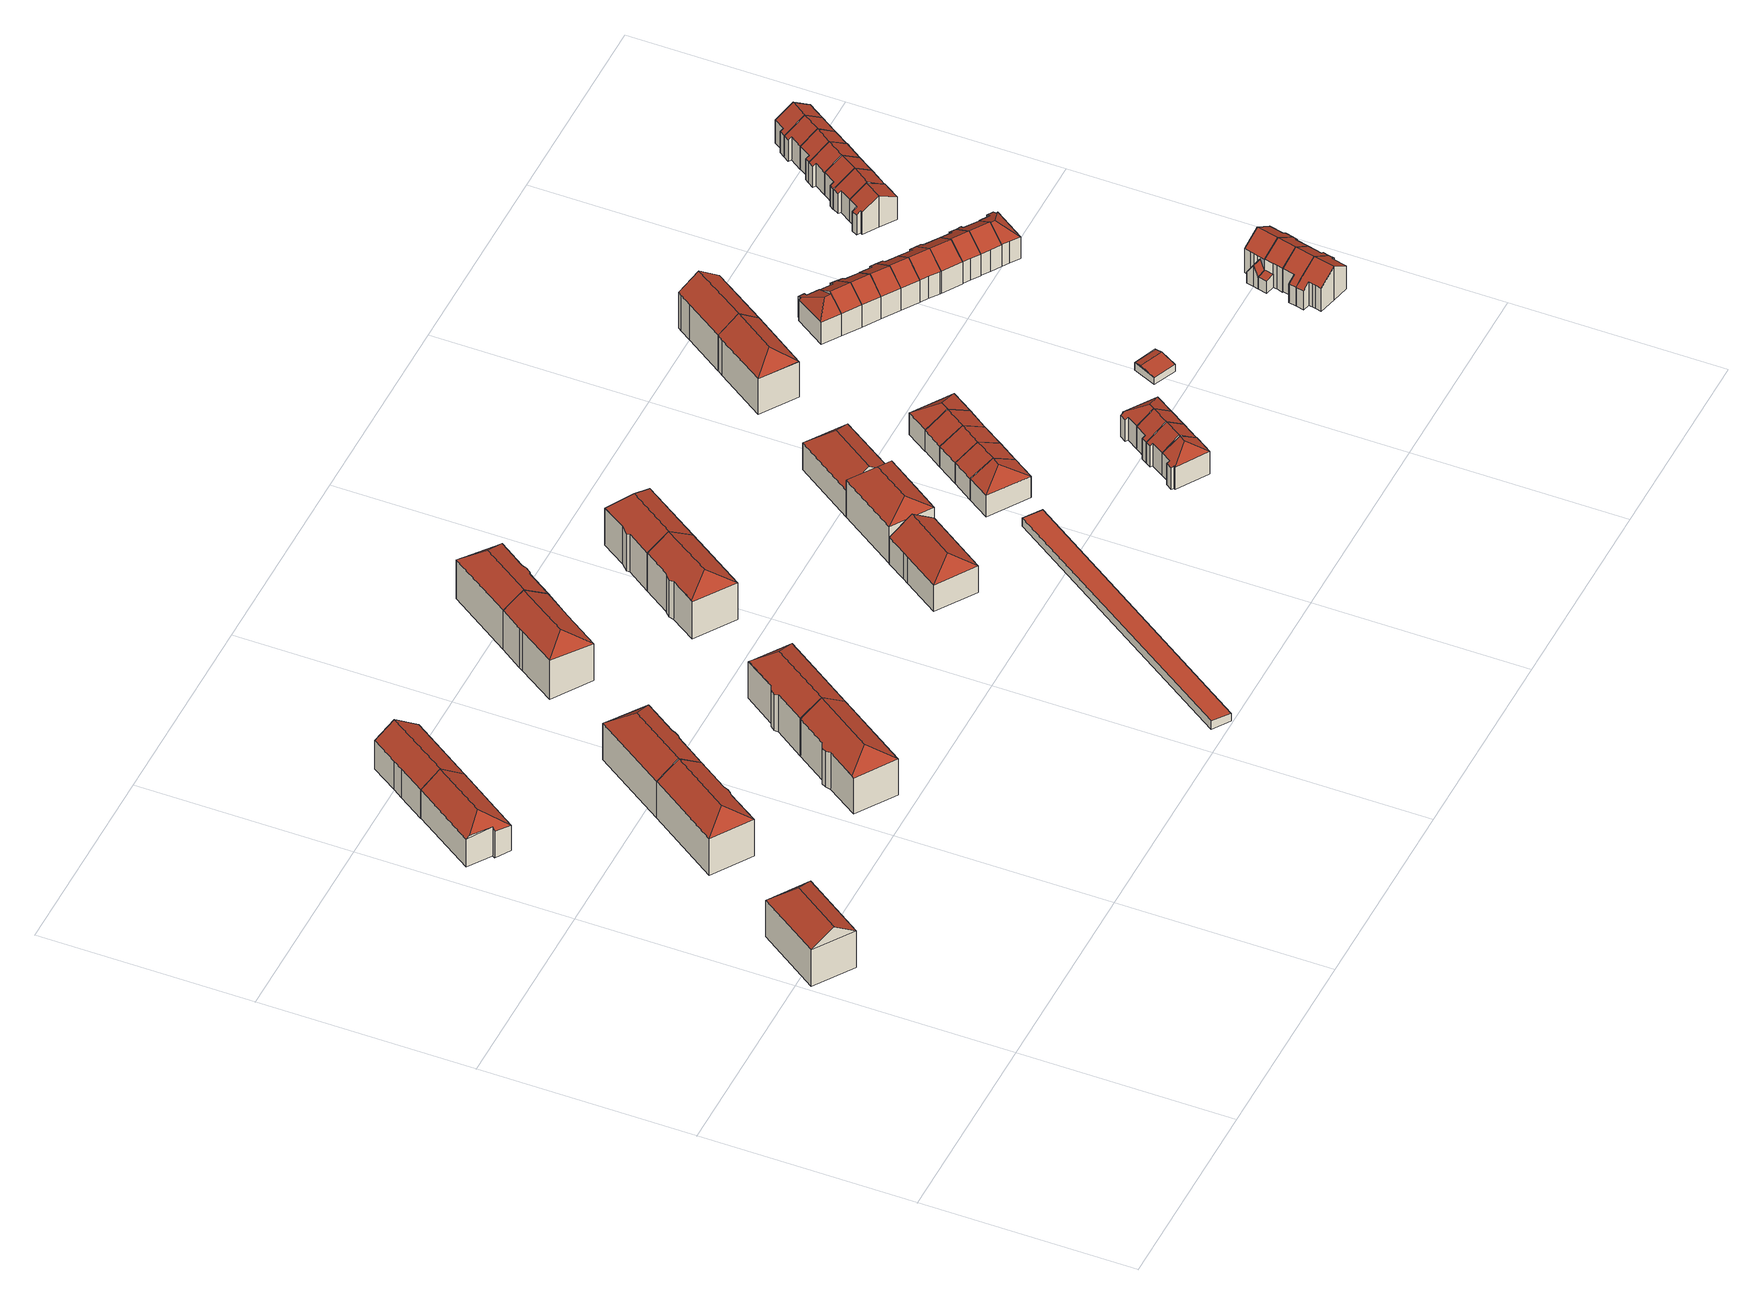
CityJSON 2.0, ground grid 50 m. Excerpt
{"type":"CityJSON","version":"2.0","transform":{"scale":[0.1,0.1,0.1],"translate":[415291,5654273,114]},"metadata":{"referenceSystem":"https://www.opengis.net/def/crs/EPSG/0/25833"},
"CityObjects":{
"building1":{"type":"Building","attributes":{"Dachtyp_tdc":"tdcHipAndGableRoof","Gemeindeschluessel":14612000,"Dachneigung":34.27,"QualitaetDacherkennung":80,"Geometrietyp2DReferenz":"3000","measuredHeight":14.03,"function":"31001_9998","roofType":"5000"},"geometry":[{"type":"Solid","lod":"2","boundaries":[[[[0,1,2,3]],[[1,4,5,2]],[[4,6,7,5]],[[6,0,3,7]],[[4,1,8]],[[0,6,9]],[[1,0,9,8]],[[6,4,8,9]],[[3,2,5,7]]]],"semantics":{"surfaces":[{"type":"WallSurface"},{"type":"RoofSurface"},{"type":"GroundSurface"}],"values":[[0,0,0,0,1,0,1,1,2]]}}]},
"building2":{"type":"Building","attributes":{"Dachtyp_tdc":"tdcFreeFormRoof","Gemeindeschluessel":14612000,"Dachneigung":36.69,"QualitaetDacherkennung":87,"Geometrietyp2DReferenz":"3000","measuredHeight":11.41,"function":"31001_9998","roofType":"5000"},"geometry":[{"type":"Solid","lod":"2","boundaries":[[[[10,11,12,13]],[[11,14,15,12]],[[14,16,17,15]],[[16,18,19,17]],[[18,20,21,19]],[[20,10,13,21]],[[22,23,11,10,20]],[[20,18,24,22]],[[22,24,16,14,23]],[[14,11,23]],[[18,16,24]],[[13,12,15,17,19,21]]]],"semantics":{"surfaces":[{"type":"WallSurface"},{"type":"RoofSurface"},{"type":"GroundSurface"}],"values":[[0,0,0,0,0,0,1,1,1,0,0,2]]}}]},
"building3":{"type":"Building","attributes":{"Dachtyp_tdc":"tdcHipAndGableRoof","Gemeindeschluessel":14612000,"Dachneigung":34.18,"QualitaetDacherkennung":86,"Geometrietyp2DReferenz":"3000","measuredHeight":14.02,"function":"31001_9998","roofType":"5000"},"geometry":[{"type":"Solid","lod":"2","boundaries":[[[[25,26,27,28]],[[26,29,30,27]],[[29,31,32,30]],[[31,33,34,32]],[[33,35,36,34]],[[35,37,38,36]],[[37,39,40,38]],[[39,41,42,40]],[[41,25,28,42]],[[37,35,43]],[[35,33,31,29,26,25,41,43]],[[41,39,37,43]],[[28,27,30,32,34,36,38,40,42]]]],"semantics":{"surfaces":[{"type":"WallSurface"},{"type":"RoofSurface"},{"type":"GroundSurface"}],"values":[[0,0,0,0,0,0,0,0,0,1,1,1,2]]}}]},
"building4":{"type":"Building","attributes":{"Dachtyp_tdc":"tdcGableRoof","Gemeindeschluessel":14612000,"Dachneigung":36.86,"QualitaetDacherkennung":87,"Geometrietyp2DReferenz":"3000","measuredHeight":11.63,"function":"31001_9998","roofType":"3100"},"geometry":[{"type":"Solid","lod":"2","boundaries":[[[[44,16,45,46]],[[16,47,48,45]],[[47,49,50,48]],[[49,51,52,50]],[[51,53,54,52]],[[53,55,56,54]],[[55,18,57,56]],[[18,44,46,57]],[[53,51,49,47,16,44]],[[44,18,55,53]],[[46,45,48,50,52,54,56,57]]]],"semantics":{"surfaces":[{"type":"WallSurface"},{"type":"RoofSurface"},{"type":"GroundSurface"}],"values":[[0,0,0,0,0,0,0,0,1,1,2]]}}]},
"building5":{"type":"Building","attributes":{"Dachtyp_tdc":"tdcFreeFormRoof","Gemeindeschluessel":14612000,"Dachneigung":34.03,"QualitaetDacherkennung":88,"Geometrietyp2DReferenz":"3000","measuredHeight":14.02,"function":"31001_9998","roofType":"5000"},"geometry":[{"type":"Solid","lod":"2","boundaries":[[[[58,59,60,40]],[[59,61,62,60]],[[61,63,64,62]],[[63,65,66,64]],[[65,67,68,66]],[[67,69,70,68]],[[69,25,28,70]],[[25,58,40,28]],[[71,72,61,59]],[[41,71,59,58]],[[67,65,63,72,71,41,25,69]],[[63,61,72]],[[58,25,41]],[[40,60,62,64,66,68,70,28]]]],"semantics":{"surfaces":[{"type":"WallSurface"},{"type":"RoofSurface"},{"type":"GroundSurface"}],"values":[[0,0,0,0,0,0,0,0,1,1,1,0,0,2]]}}]},
"building6":{"type":"Building","attributes":{"Dachtyp_tdc":"tdcFreeFormRoof","Gemeindeschluessel":14612000,"Dachneigung":34.04,"QualitaetDacherkennung":73,"Geometrietyp2DReferenz":"3000","measuredHeight":13.95,"function":"31001_9998","roofType":"5000"},"geometry":[{"type":"Solid","lod":"2","boundaries":[[[[73,74,75,76]],[[74,77,78,75]],[[77,79,80,78]],[[79,81,82,80]],[[81,83,84,82]],[[83,85,86,84]],[[85,87,88,86]],[[87,73,76,88]],[[77,89,90,79]],[[77,74,91,89]],[[89,91,73,87,85,83,81,90]],[[74,73,91]],[[81,79,90]],[[76,75,78,80,82,84,86,88]]]],"semantics":{"surfaces":[{"type":"WallSurface"},{"type":"RoofSurface"},{"type":"GroundSurface"}],"values":[[0,0,0,0,0,0,0,0,1,1,1,0,0,2]]}}]},
"building7":{"type":"Building","attributes":{"Dachtyp_tdc":"tdcFreeFormRoof","Gemeindeschluessel":14612000,"Dachneigung":33.87,"QualitaetDacherkennung":89,"Geometrietyp2DReferenz":"3000","measuredHeight":13.96,"function":"31001_9998","roofType":"5000"},"geometry":[{"type":"Solid","lod":"2","boundaries":[[[[92,93,94,76]],[[93,95,96,94]],[[95,97,98,96]],[[97,99,100,98]],[[99,101,102,100]],[[101,103,104,102]],[[103,74,75,104]],[[74,92,76,75]],[[105,103,101,106]],[[105,106,99,97,95,93,92,107]],[[74,103,105,107]],[[101,99,106]],[[92,74,107]],[[76,94,96,98,100,102,104,75]]]],"semantics":{"surfaces":[{"type":"WallSurface"},{"type":"RoofSurface"},{"type":"GroundSurface"}],"values":[[0,0,0,0,0,0,0,0,1,1,1,0,0,2]]}}]},
"building8":{"type":"Building","attributes":{"Dachtyp_tdc":"tdcFreeFormRoof","Gemeindeschluessel":14612000,"Dachneigung":34.18,"QualitaetDacherkennung":84,"Geometrietyp2DReferenz":"3000","measuredHeight":14.36,"function":"31001_9998","roofType":"5000"},"geometry":[{"type":"Solid","lod":"2","boundaries":[[[[108,109,110,111]],[[109,112,113,110]],[[112,114,115,113]],[[114,116,117,115]],[[116,118,119,117]],[[118,120,121,119]],[[120,122,123,121]],[[122,124,125,123]],[[124,108,111,125]],[[120,126,127,122]],[[116,114,112,128,127,126,118]],[[128,109,108,124,122,127]],[[120,118,126]],[[112,109,128]],[[111,110,113,115,117,119,121,123,125]]]],"semantics":{"surfaces":[{"type":"WallSurface"},{"type":"RoofSurface"},{"type":"GroundSurface"}],"values":[[0,0,0,0,0,0,0,0,0,1,1,1,0,0,2]]}}]},
"building9":{"type":"Building","attributes":{"Dachtyp_tdc":"tdcFreeFormRoof","Gemeindeschluessel":14612000,"Dachneigung":34.02,"QualitaetDacherkennung":86,"Geometrietyp2DReferenz":"3000","measuredHeight":14.3,"function":"31001_9998","roofType":"5000"},"geometry":[{"type":"Solid","lod":"2","boundaries":[[[[129,130,131,132]],[[130,133,134,131]],[[133,135,136,134]],[[135,137,138,136]],[[137,139,140,138]],[[139,114,115,140]],[[114,112,113,115]],[[112,109,110,113]],[[109,141,142,110]],[[141,129,132,142]],[[143,144,129,141]],[[143,141,109,145]],[[130,144,143,145,112,114,139,137,135,133]],[[130,129,144]],[[109,112,145]],[[132,131,134,136,138,140,115,113,110,142]]]],"semantics":{"surfaces":[{"type":"WallSurface"},{"type":"RoofSurface"},{"type":"GroundSurface"}],"values":[[0,0,0,0,0,0,0,0,0,0,1,1,1,0,0,2]]}}]},
"building10":{"type":"Building","attributes":{"Dachtyp_tdc":"tdcFreeFormRoof","Gemeindeschluessel":14612000,"Dachneigung":34.17,"QualitaetDacherkennung":87,"Geometrietyp2DReferenz":"3000","measuredHeight":14.18,"function":"31001_9998","roofType":"5000"},"geometry":[{"type":"Solid","lod":"2","boundaries":[[[[146,147,148,149]],[[147,150,151,148]],[[150,152,153,151]],[[152,154,155,153]],[[154,156,157,155]],[[156,158,159,157]],[[158,160,161,159]],[[160,146,149,161]],[[160,162,163,146]],[[160,158,164,162]],[[162,164,156,154,152,150,147,163]],[[158,156,164]],[[147,146,163]],[[149,148,151,153,155,157,159,161]]]],"semantics":{"surfaces":[{"type":"WallSurface"},{"type":"RoofSurface"},{"type":"GroundSurface"}],"values":[[0,0,0,0,0,0,0,0,1,1,1,0,0,2]]}}]},
"building11":{"type":"Building","attributes":{"Dachtyp_tdc":"tdcPolyFlatRoof","Gemeindeschluessel":14612000,"Dachneigung":2.7,"QualitaetDacherkennung":84,"Geometrietyp2DReferenz":"3000","measuredHeight":2.37,"function":"31001_2463","roofType":"2100"},"geometry":[{"type":"Solid","lod":"2","boundaries":[[[[165,166,167,168]],[[166,169,170,167]],[[169,171,172,170]],[[171,165,168,172]],[[171,169,166,165]],[[168,167,170,172]]]],"semantics":{"surfaces":[{"type":"WallSurface"},{"type":"RoofSurface"},{"type":"GroundSurface"}],"values":[[0,0,0,0,1,2]]}}]},
"building12":{"type":"Building","attributes":{"Dachtyp_tdc":"tdcFreeFormRoof","Gemeindeschluessel":14612000,"Dachneigung":33.93,"QualitaetDacherkennung":82,"Geometrietyp2DReferenz":"3000","measuredHeight":14.14,"function":"31001_9998","roofType":"5000"},"geometry":[{"type":"Solid","lod":"2","boundaries":[[[[158,173,157,159]],[[173,174,175,157]],[[174,176,177,175]],[[176,178,179,177]],[[178,180,181,179]],[[180,182,183,181]],[[182,158,159,183]],[[184,185,182,180,186]],[[184,186,178,176,174,173,187]],[[158,185,184,187]],[[180,178,186]],[[173,158,187]],[[158,182,185]],[[159,157,175,177,179,181,183]]]],"semantics":{"surfaces":[{"type":"WallSurface"},{"type":"RoofSurface"},{"type":"GroundSurface"}],"values":[[0,0,0,0,0,0,0,1,1,1,0,0,0,2]]}}]},
"building13":{"type":"Building","attributes":{"Dachtyp_tdc":"tdcFreeFormRoof","Gemeindeschluessel":14612000,"Dachneigung":34.6,"QualitaetDacherkennung":79,"Geometrietyp2DReferenz":"3000","measuredHeight":11.25,"function":"31001_9998","roofType":"5000"},"geometry":[{"type":"Solid","lod":"2","boundaries":[[[[188,189,190,191]],[[189,192,193,190]],[[192,194,195,193]],[[194,196,197,195]],[[196,198,199,197]],[[198,188,191,199]],[[198,200,188]],[[198,196,201,200]],[[201,194,192,189,188,200]],[[196,194,201]],[[191,190,193,195,197,199]]]],"semantics":{"surfaces":[{"type":"WallSurface"},{"type":"RoofSurface"},{"type":"GroundSurface"}],"values":[[0,0,0,0,0,0,1,1,1,0,2]]}}]},
"building14":{"type":"Building","attributes":{"Dachtyp_tdc":"tdcFreeFormRoof","Gemeindeschluessel":14612000,"Dachneigung":33.99,"QualitaetDacherkennung":81,"Geometrietyp2DReferenz":"3000","measuredHeight":14.04,"function":"31001_9998","roofType":"5000"},"geometry":[{"type":"Solid","lod":"2","boundaries":[[[[202,203,204,205]],[[203,206,207,204]],[[206,208,209,207]],[[208,210,211,209]],[[210,202,205,211]],[[206,212,213]],[[210,214,202]],[[213,212,203,202,214]],[[208,206,213,214,210]],[[206,203,212]],[[205,204,207,209,211]]]],"semantics":{"surfaces":[{"type":"WallSurface"},{"type":"RoofSurface"},{"type":"GroundSurface"}],"values":[[0,0,0,0,0,1,1,1,1,0,2]]}}]},
"building15":{"type":"Building","attributes":{"Dachtyp_tdc":"tdcHipAndGableRoof","Gemeindeschluessel":14612000,"Dachneigung":38.16,"QualitaetDacherkennung":84,"Geometrietyp2DReferenz":"3000","measuredHeight":9.06,"function":"31001_9998","roofType":"5000"},"geometry":[{"type":"Solid","lod":"2","boundaries":[[[[215,216,217]],[[218,219,220]],[[216,218,220,217]],[[219,215,217,220]],[[221,222,223,224]],[[218,216,222,221]],[[216,215,223,222]],[[215,219,224,223]],[[219,218,221,224]]]],"semantics":{"surfaces":[{"type":"RoofSurface"},{"type":"WallSurface"},{"type":"GroundSurface"}],"values":[[0,1,0,0,2,1,1,1,1]]}}]},
"building16":{"type":"Building","attributes":{"Gemeindeschluessel":14612000,"Dachtyp_tdc":"tdcHipAndGableRoof","Dachneigung":36.03,"QualitaetDacherkennung":87,"Geometrietyp2DReferenz":"3000","measuredHeight":11.47,"function":"31001_9998","roofType":"5000"},"geometry":[{"type":"Solid","lod":"2","boundaries":[[[[225,226,227,204]],[[226,228,229,227]],[[228,230,207,229]],[[230,225,204,207]],[[228,226,231]],[[225,230,232]],[[226,225,232,231]],[[230,228,231,232]],[[204,227,229,207]]]],"semantics":{"surfaces":[{"type":"WallSurface"},{"type":"RoofSurface"},{"type":"GroundSurface"}],"values":[[0,0,0,0,1,0,1,1,2]]}}]},
"building17":{"type":"Building","attributes":{"Dachtyp_tdc":"tdcGableRoof","Gemeindeschluessel":14612000,"Dachneigung":29.95,"QualitaetDacherkennung":84,"Geometrietyp2DReferenz":"3000","measuredHeight":9.14,"function":"31001_9998","roofType":"3100"},"geometry":[{"type":"Solid","lod":"2","boundaries":[[[[233,234,235,224]],[[234,236,237,235]],[[236,218,221,237]],[[218,233,224,221]],[[236,234,238]],[[233,218,220]],[[234,233,220,238]],[[218,236,238,220]],[[224,235,237,221]]]],"semantics":{"surfaces":[{"type":"WallSurface"},{"type":"RoofSurface"},{"type":"GroundSurface"}],"values":[[0,0,0,0,0,0,1,1,2]]}}]},
"building18":{"type":"Building","attributes":{"Dachtyp_tdc":"tdcGableRoof","Gemeindeschluessel":14612000,"Dachneigung":29.93,"QualitaetDacherkennung":83,"Geometrietyp2DReferenz":"3000","measuredHeight":9.14,"function":"31001_9998","roofType":"3100"},"geometry":[{"type":"Solid","lod":"2","boundaries":[[[[234,239,240,235]],[[239,241,242,240]],[[241,236,237,242]],[[236,234,235,237]],[[241,239,243]],[[234,236,238]],[[239,234,238,243]],[[236,241,243,238]],[[235,240,242,237]]]],"semantics":{"surfaces":[{"type":"WallSurface"},{"type":"RoofSurface"},{"type":"GroundSurface"}],"values":[[0,0,0,0,0,0,1,1,2]]}}]},
"building19":{"type":"Building","attributes":{"Dachtyp_tdc":"tdcHipAndGableRoof","Gemeindeschluessel":14612000,"Dachneigung":30.25,"QualitaetDacherkennung":70,"Geometrietyp2DReferenz":"3000","measuredHeight":8.98,"function":"31001_9998","roofType":"5000"},"geometry":[{"type":"Solid","lod":"2","boundaries":[[[[244,245,246,247]],[[245,248,249,246]],[[248,250,251,249]],[[250,252,253,251]],[[252,254,255,253]],[[254,256,257,255]],[[256,258,259,257]],[[258,260,261,259]],[[260,262,263,261]],[[262,244,247,263]],[[258,256,264]],[[256,254,252,250,264]],[[250,248,245,244,262,260,258,264]],[[247,246,249,251,253,255,257,259,261,263]]]],"semantics":{"surfaces":[{"type":"WallSurface"},{"type":"RoofSurface"},{"type":"GroundSurface"}],"values":[[0,0,0,0,0,0,0,0,0,0,1,1,1,2]]}}]},
"building20":{"type":"Building","attributes":{"Dachtyp_tdc":"tdcGableRoof","Gemeindeschluessel":14612000,"Dachneigung":29.89,"QualitaetDacherkennung":82,"Geometrietyp2DReferenz":"3000","measuredHeight":9.11,"function":"31001_9998","roofType":"3100"},"geometry":[{"type":"Solid","lod":"2","boundaries":[[[[239,265,266,240]],[[265,267,268,266]],[[267,241,242,268]],[[241,239,240,242]],[[267,265,269]],[[239,241,243]],[[265,239,243,269]],[[241,267,269,243]],[[240,266,268,242]]]],"semantics":{"surfaces":[{"type":"WallSurface"},{"type":"RoofSurface"},{"type":"GroundSurface"}],"values":[[0,0,0,0,0,0,1,1,2]]}}]},
"building21":{"type":"Building","attributes":{"Dachtyp_tdc":"tdcGableRoof","Gemeindeschluessel":14612000,"Dachneigung":33.84,"QualitaetDacherkennung":77,"Geometrietyp2DReferenz":"3000","measuredHeight":9.22,"function":"31001_9998","roofType":"3100"},"geometry":[{"type":"Solid","lod":"2","boundaries":[[[[270,248,249,271]],[[248,272,273,249]],[[272,274,275,273]],[[274,276,277,275]],[[276,278,279,277]],[[278,280,281,279]],[[280,282,283,281]],[[282,284,253,283]],[[284,270,271,253]],[[280,278,276,274,272,248,270]],[[270,284,282,280]],[[271,249,273,275,277,279,281,283,253]]]],"semantics":{"surfaces":[{"type":"WallSurface"},{"type":"RoofSurface"},{"type":"GroundSurface"}],"values":[[0,0,0,0,0,0,0,0,0,1,1,2]]}}]},
"building22":{"type":"Building","attributes":{"Dachtyp_tdc":"tdcHipAndGableRoof","Gemeindeschluessel":14612000,"Dachneigung":38.37,"QualitaetDacherkennung":83,"Geometrietyp2DReferenz":"3000","measuredHeight":9.1,"function":"31001_9998","roofType":"5000"},"geometry":[{"type":"Solid","lod":"2","boundaries":[[[[285,286,287,288]],[[286,289,290,287]],[[289,267,291,290]],[[267,285,288,291]],[[289,286,292]],[[285,267,293]],[[286,285,293,292]],[[267,289,292,293]],[[288,287,290,291]]]],"semantics":{"surfaces":[{"type":"WallSurface"},{"type":"RoofSurface"},{"type":"GroundSurface"}],"values":[[0,0,0,0,1,0,1,1,2]]}}]},
"building23":{"type":"Building","attributes":{"Dachtyp_tdc":"tdcGableRoof","Gemeindeschluessel":14612000,"Dachneigung":33.91,"QualitaetDacherkennung":76,"Geometrietyp2DReferenz":"3000","measuredHeight":9.15,"function":"31001_9998","roofType":"3100"},"geometry":[{"type":"Solid","lod":"2","boundaries":[[[[280,278,279,281]],[[278,276,277,279]],[[276,294,295,277]],[[294,296,297,295]],[[296,298,299,297]],[[298,300,301,299]],[[300,302,303,301]],[[302,282,283,303]],[[282,280,281,283]],[[300,298,296,294,276,278,280]],[[280,282,302,300]],[[281,279,277,295,297,299,301,303,283]]]],"semantics":{"surfaces":[{"type":"WallSurface"},{"type":"RoofSurface"},{"type":"GroundSurface"}],"values":[[0,0,0,0,0,0,0,0,0,1,1,2]]}}]},
"building24":{"type":"Building","attributes":{"Dachtyp_tdc":"tdcHipAndGableRoof","Gemeindeschluessel":14612000,"Dachneigung":31.45,"QualitaetDacherkennung":77,"Geometrietyp2DReferenz":"3000","measuredHeight":8.99,"function":"31001_9998","roofType":"5000"},"geometry":[{"type":"Solid","lod":"2","boundaries":[[[[304,305,306,299]],[[305,307,308,306]],[[307,309,310,308]],[[309,311,312,310]],[[311,313,314,312]],[[313,315,314]],[[315,316,317,314]],[[316,302,303,317]],[[302,318,319,303]],[[318,304,299,319]],[[316,315,320]],[[315,313,311,309,307,305,304,318,320]],[[318,302,316,320]],[[299,306,308,310,312,314,317,303,319]]]],"semantics":{"surfaces":[{"type":"WallSurface"},{"type":"RoofSurface"},{"type":"GroundSurface"}],"values":[[0,0,0,0,0,0,0,0,0,0,1,1,1,2]]}}]},
"building25":{"type":"Building","attributes":{"Dachtyp_tdc":"tdcFreeFormRoof","Gemeindeschluessel":14612000,"Dachneigung":36.75,"QualitaetDacherkennung":90,"Geometrietyp2DReferenz":"3000","measuredHeight":13.63,"function":"31001_9998","roofType":"5000"},"geometry":[{"type":"Solid","lod":"2","boundaries":[[[[321,322,323,324]],[[322,325,326,323]],[[325,327,328,326]],[[327,329,330,328]],[[329,321,324,330]],[[331,332,321]],[[329,327,333,332,331]],[[333,325,322,321,332]],[[321,329,331]],[[327,325,333]],[[324,323,326,328,330]]]],"semantics":{"surfaces":[{"type":"WallSurface"},{"type":"RoofSurface"},{"type":"GroundSurface"}],"values":[[0,0,0,0,0,1,1,1,0,0,2]]}}]},
"building26":{"type":"Building","attributes":{"Dachtyp_tdc":"tdcFreeFormRoof","Gemeindeschluessel":14612000,"Dachneigung":36.79,"QualitaetDacherkennung":89,"Geometrietyp2DReferenz":"3000","measuredHeight":13.66,"function":"31001_9998","roofType":"5000"},"geometry":[{"type":"Solid","lod":"2","boundaries":[[[[325,334,335,336]],[[334,337,338,335]],[[337,339,340,338]],[[339,341,342,340]],[[341,343,344,342]],[[343,327,345,344]],[[327,325,336,345]],[[346,339,337,334,325,333]],[[343,341,346,333,327]],[[341,339,346]],[[325,327,333]],[[336,335,338,340,342,344,345]]]],"semantics":{"surfaces":[{"type":"WallSurface"},{"type":"RoofSurface"},{"type":"GroundSurface"}],"values":[[0,0,0,0,0,0,0,1,1,0,0,2]]}}]},
"building27":{"type":"Building","attributes":{"Dachtyp_tdc":"tdcGableRoof","Gemeindeschluessel":14612000,"Dachneigung":11.06,"QualitaetDacherkennung":76,"Geometrietyp2DReferenz":"3000","measuredHeight":2.77,"function":"31001_9998","roofType":"3100"},"geometry":[{"type":"Solid","lod":"2","boundaries":[[[[347,348,349,350]],[[348,351,352,349]],[[351,353,354,352]],[[353,347,350,354]],[[351,348,355]],[[347,353,356]],[[348,347,356,355]],[[350,349,352,354]],[[353,351,355,356]]]],"semantics":{"surfaces":[{"type":"WallSurface"},{"type":"RoofSurface"},{"type":"GroundSurface"}],"values":[[0,0,0,0,0,0,1,2,1]]}}]},
"building28":{"type":"Building","attributes":{"Dachtyp_tdc":"tdcFreeFormRoof","Gemeindeschluessel":14612000,"Dachneigung":40.24,"QualitaetDacherkennung":64,"Geometrietyp2DReferenz":"3000","measuredHeight":8.75,"function":"31001_9998","roofType":"5000"},"geometry":[{"type":"Solid","lod":"2","boundaries":[[[[357,358,359,360]],[[358,361,362,359]],[[361,363,364,362]],[[363,365,366,364]],[[365,367,368,366]],[[367,369,370,368]],[[369,371,372,370]],[[371,357,360,372]],[[373,374,357,371,375]],[[367,376,373,375,369]],[[363,361,358,374,373,376,365]],[[371,369,375]],[[358,357,374]],[[367,365,376]],[[360,359,362,364,366,368,370,372]]]],"semantics":{"surfaces":[{"type":"WallSurface"},{"type":"RoofSurface"},{"type":"GroundSurface"}],"values":[[0,0,0,0,0,0,0,0,1,1,1,0,0,0,2]]}}]},
"building29":{"type":"Building","attributes":{"Dachtyp_tdc":"tdcGableRoof","Gemeindeschluessel":14612000,"Dachneigung":33.59,"QualitaetDacherkennung":80,"Geometrietyp2DReferenz":"3000","measuredHeight":9.14,"function":"31001_9998","roofType":"3100"},"geometry":[{"type":"Solid","lod":"2","boundaries":[[[[377,378,379,380]],[[378,381,382,379]],[[381,383,384,382]],[[383,385,386,384]],[[385,387,388,386]],[[387,389,390,388]],[[389,391,392,390]],[[391,367,393,392]],[[367,377,380,393]],[[389,387,385,383,381,378,377]],[[377,367,391,389]],[[380,379,382,384,386,388,390,392,393]]]],"semantics":{"surfaces":[{"type":"WallSurface"},{"type":"RoofSurface"},{"type":"GroundSurface"}],"values":[[0,0,0,0,0,0,0,0,0,1,1,2]]}}]},
"building30":{"type":"Building","attributes":{"Dachtyp_tdc":"tdcGableRoof","Gemeindeschluessel":14612000,"Dachneigung":34.09,"QualitaetDacherkennung":81,"Geometrietyp2DReferenz":"3000","measuredHeight":9.2,"function":"31001_9998","roofType":"3100"},"geometry":[{"type":"Solid","lod":"2","boundaries":[[[[394,395,396,397]],[[395,398,399,396]],[[398,400,401,399]],[[400,402,403,401]],[[402,391,392,403]],[[391,389,390,392]],[[389,387,388,390]],[[387,385,386,388]],[[385,394,397,386]],[[389,391,402,400]],[[400,398,395,394,385,387,389]],[[397,396,399,401,403,392,390,388,386]]]],"semantics":{"surfaces":[{"type":"WallSurface"},{"type":"RoofSurface"},{"type":"GroundSurface"}],"values":[[0,0,0,0,0,0,0,0,0,1,1,2]]}}]},
"building31":{"type":"Building","attributes":{"Dachtyp_tdc":"tdcGableRoof","Gemeindeschluessel":14612000,"Dachneigung":33.77,"QualitaetDacherkennung":80,"Geometrietyp2DReferenz":"3000","measuredHeight":9.21,"function":"31001_9998","roofType":"3100"},"geometry":[{"type":"Solid","lod":"2","boundaries":[[[[400,404,399,401]],[[404,405,406,399]],[[405,407,408,406]],[[407,409,410,408]],[[409,411,412,410]],[[411,413,414,412]],[[413,415,416,414]],[[415,417,403,416]],[[417,400,401,403]],[[413,411,409,407,405,404,400]],[[400,417,415,413]],[[401,399,406,408,410,412,414,416,403]]]],"semantics":{"surfaces":[{"type":"WallSurface"},{"type":"RoofSurface"},{"type":"GroundSurface"}],"values":[[0,0,0,0,0,0,0,0,0,1,1,2]]}}]},
"building32":{"type":"Building","attributes":{"Dachtyp_tdc":"tdcGableRoof","Gemeindeschluessel":14612000,"Dachneigung":33.93,"QualitaetDacherkennung":80,"Geometrietyp2DReferenz":"3000","measuredHeight":9.14,"function":"31001_9998","roofType":"3100"},"geometry":[{"type":"Solid","lod":"2","boundaries":[[[[418,419,420,421]],[[419,422,423,420]],[[422,424,425,423]],[[424,426,427,425]],[[426,415,416,427]],[[415,428,429,416]],[[428,411,412,429]],[[411,409,410,412]],[[409,418,421,410]],[[428,415,426,424]],[[424,422,419,418,409,411,428]],[[421,420,423,425,427,416,429,412,410]]]],"semantics":{"surfaces":[{"type":"WallSurface"},{"type":"RoofSurface"},{"type":"GroundSurface"}],"values":[[0,0,0,0,0,0,0,0,0,1,1,2]]}}]},
"building33":{"type":"Building","attributes":{"Dachtyp_tdc":"tdcGableRoof","Gemeindeschluessel":14612000,"Dachneigung":33.74,"QualitaetDacherkennung":84,"Geometrietyp2DReferenz":"3000","measuredHeight":9.17,"function":"31001_9998","roofType":"3100"},"geometry":[{"type":"Solid","lod":"2","boundaries":[[[[430,426,427,431]],[[426,424,425,427]],[[424,422,423,425]],[[422,432,433,423]],[[432,434,435,433]],[[434,436,437,435]],[[436,438,439,437]],[[438,440,441,439]],[[440,442,443,441]],[[442,444,445,443]],[[444,430,431,445]],[[440,438,436,434,432,422,424]],[[424,426,430,444,442,440]],[[431,427,425,423,433,435,437,439,441,443,445]]]],"semantics":{"surfaces":[{"type":"WallSurface"},{"type":"RoofSurface"},{"type":"GroundSurface"}],"values":[[0,0,0,0,0,0,0,0,0,0,0,1,1,2]]}}]},
"building34":{"type":"Building","attributes":{"Dachtyp_tdc":"tdcGableRoof","Gemeindeschluessel":14612000,"Dachneigung":33.61,"QualitaetDacherkennung":82,"Geometrietyp2DReferenz":"3000","measuredHeight":9.18,"function":"31001_9998","roofType":"3100"},"geometry":[{"type":"Solid","lod":"2","boundaries":[[[[440,438,439,441]],[[438,436,437,439]],[[436,446,447,437]],[[446,448,449,447]],[[448,450,451,449]],[[450,452,453,451]],[[452,454,455,453]],[[454,442,443,455]],[[442,440,441,443]],[[452,450,448,446,436,438,440]],[[440,442,454,452]],[[441,439,437,447,449,451,453,455,443]]]],"semantics":{"surfaces":[{"type":"WallSurface"},{"type":"RoofSurface"},{"type":"GroundSurface"}],"values":[[0,0,0,0,0,0,0,0,0,1,1,2]]}}]},
"building35":{"type":"Building","attributes":{"Dachtyp_tdc":"tdcGableRoof","Gemeindeschluessel":14612000,"Dachneigung":33.87,"QualitaetDacherkennung":82,"Geometrietyp2DReferenz":"3000","measuredHeight":9.08,"function":"31001_9998","roofType":"3100"},"geometry":[{"type":"Solid","lod":"2","boundaries":[[[[456,457,458,459]],[[457,460,461,458]],[[460,462,463,461]],[[462,464,465,463]],[[464,466,467,465]],[[466,454,468,467]],[[454,469,470,468]],[[469,450,471,470]],[[450,472,473,471]],[[472,456,459,473]],[[469,454,466,464,462]],[[462,460,457,456,472,450,469]],[[459,458,461,463,465,467,468,470,471,473]]]],"semantics":{"surfaces":[{"type":"WallSurface"},{"type":"RoofSurface"},{"type":"GroundSurface"}],"values":[[0,0,0,0,0,0,0,0,0,0,1,1,2]]}}]},
"building36":{"type":"Building","attributes":{"Dachtyp_tdc":"tdcGableRoof","Gemeindeschluessel":14612000,"Dachneigung":33.8,"QualitaetDacherkennung":81,"Geometrietyp2DReferenz":"3000","measuredHeight":9.41,"function":"31001_9998","roofType":"3100"},"geometry":[{"type":"Solid","lod":"2","boundaries":[[[[474,475,476,477,478,479,480,481,482]],[[482,483,484,485,486,487,474]],[[488,489,490,491,492,493,494,495,496,497,498,499,500,501]],[[485,484,489,488]],[[484,483,490,489]],[[483,482,491,490]],[[482,481,492,491]],[[481,480,493,492]],[[480,479,494,493]],[[479,478,495,494]],[[478,477,496,495]],[[477,476,497,496]],[[476,475,498,497]],[[475,474,499,498]],[[474,487,500,499]],[[487,486,501,500]],[[486,485,488,501]]]],"semantics":{"surfaces":[{"type":"RoofSurface"},{"type":"GroundSurface"},{"type":"WallSurface"}],"values":[[0,0,1,2,2,2,2,2,2,2,2,2,2,2,2,2,2]]}}]},
"building37":{"type":"Building","attributes":{"Dachtyp_tdc":"tdcGableRoof","Gemeindeschluessel":14612000,"Dachneigung":33.93,"QualitaetDacherkennung":82,"Geometrietyp2DReferenz":"3000","measuredHeight":9.41,"function":"31001_9998","roofType":"3100"},"geometry":[{"type":"Solid","lod":"2","boundaries":[[[[502,503,504,505,506,507,508,501,500,499,498,497]],[[509,510,503,502]],[[510,511,504,503]],[[511,512,505,504]],[[512,513,506,505]],[[513,514,507,506]],[[514,515,508,507]],[[515,486,501,508]],[[486,487,500,501]],[[487,474,499,500]],[[474,475,498,499]],[[475,476,497,498]],[[476,509,502,497]],[[474,487,486,515,514,513,512]],[[512,511,510,509,476,475,474]]]],"semantics":{"surfaces":[{"type":"GroundSurface"},{"type":"WallSurface"},{"type":"RoofSurface"}],"values":[[0,1,1,1,1,1,1,1,1,1,1,1,1,2,2]]}}]},
"building38":{"type":"Building","attributes":{"Dachtyp_tdc":"tdcGableRoof","Gemeindeschluessel":14612000,"Dachneigung":33.73,"QualitaetDacherkennung":82,"Geometrietyp2DReferenz":"3000","measuredHeight":9,"function":"31001_9998","roofType":"3100"},"geometry":[{"type":"Solid","lod":"2","boundaries":[[[[462,460,516,517]],[[460,457,518,516]],[[457,519,520,518]],[[519,521,522,520]],[[521,523,524,522]],[[523,525,526,524]],[[525,527,528,526]],[[527,529,530,528]],[[529,464,531,530]],[[525,523,521,519,457,460,462]],[[462,464,529,527,525]],[[531,517,516,518,520,522,524,526,528,530]],[[464,462,517,531]]]],"semantics":{"surfaces":[{"type":"WallSurface"},{"type":"RoofSurface"},{"type":"GroundSurface"}],"values":[[0,0,0,0,0,0,0,0,0,1,1,2,0]]}}]},
"building39":{"type":"Building","attributes":{"Gemeindeschluessel":14612000,"Geometrietyp2DReferenz":"3000","function":"31001_9998","roofType":"9999"},"children":["building39-1","building39-2"]},
"building39-1":{"type":"BuildingPart","attributes":{"Dachtyp_tdc":"tdcGableRoof","Dachneigung":33.87,"QualitaetDacherkennung":81,"Geometrietyp2DReferenz":"3000","measuredHeight":9.57,"roofType":"3100"},"parents":["building39"],"geometry":[{"type":"MultiSurface","lod":"2","boundaries":[[[532,533,534,535]],[[533,513,536,534]],[[513,537,538,536]],[[537,511,539,538]],[[511,540,541,539]],[[540,542,543,544,541]],[[545,546,547,548,549]],[[546,550,551,547]],[[550,552,553,551]],[[552,532,535,553]],[[546,545,542,540,511,537]],[[537,513,533,532,552,550,546]],[[535,534,536,538,539,541,544,548,547,551,553]]],"semantics":{"surfaces":[{"type":"WallSurface"},{"type":"RoofSurface"},{"type":"GroundSurface"}],"values":[0,0,0,0,0,0,0,0,0,0,1,1,2]}}]},
"building39-2":{"type":"BuildingPart","attributes":{"Dachtyp_tdc":"tdcPolyFlatRoof","Dachneigung":7.52,"QualitaetDacherkennung":53,"Geometrietyp2DReferenz":"3000","measuredHeight":3.57,"roofType":"2100"},"parents":["building39"],"geometry":[{"type":"MultiSurface","lod":"2","boundaries":[[[543,554,555,544]],[[554,556,557,555]],[[556,549,548,557]],[[549,556,554,543]],[[544,555,557,548]]],"semantics":{"surfaces":[{"type":"WallSurface"},{"type":"RoofSurface"},{"type":"GroundSurface"}],"values":[0,0,0,1,2]}}]},
"building40":{"type":"Building","attributes":{"Dachtyp_tdc":"tdcHipAndGableRoof","Gemeindeschluessel":14612000,"Dachneigung":36.32,"QualitaetDacherkennung":70,"Geometrietyp2DReferenz":"3000","measuredHeight":8.43,"function":"31001_9998","roofType":"5000"},"geometry":[{"type":"Solid","lod":"2","boundaries":[[[[558,559,524,560]],[[559,561,562,524]],[[561,563,564,562]],[[563,565,566,564]],[[565,567,568,566]],[[567,569,570,568]],[[569,571,572,570]],[[571,573,574,572]],[[573,575,528,574]],[[575,558,560,528]],[[571,569,576]],[[569,567,565,563,561,559,558,576]],[[558,575,573,571,576]],[[560,524,562,564,566,568,570,572,574,528]]]],"semantics":{"surfaces":[{"type":"WallSurface"},{"type":"RoofSurface"},{"type":"GroundSurface"}],"values":[[0,0,0,0,0,0,0,0,0,0,1,1,1,2]]}}]},
"building41":{"type":"Building","attributes":{"Gemeindeschluessel":14612000,"Geometrietyp2DReferenz":"3000","function":"31001_9998","roofType":"9999"},"children":["building41-1","building41-2"]},
"building41-1":{"type":"BuildingPart","attributes":{"Dachtyp_tdc":"tdcGableRoof","Dachneigung":57.47,"QualitaetDacherkennung":11,"Geometrietyp2DReferenz":"3000","measuredHeight":5.97,"roofType":"3100"},"parents":["building41"],"geometry":[{"type":"MultiSurface","lod":"2","boundaries":[[[577,578,557,579]],[[578,580,581,557]],[[580,582,583,581]],[[582,584,585,583]],[[580,578,577,586]],[[586,584,582,580]],[[587,579,557,581,583,585]]],"semantics":{"surfaces":[{"type":"WallSurface"},{"type":"RoofSurface"},{"type":"GroundSurface"}],"values":[0,0,0,0,1,1,2]}}]},
"building41-2":{"type":"BuildingPart","attributes":{"Dachtyp_tdc":"tdcGableRoof","Dachneigung":34.18,"QualitaetDacherkennung":81,"Geometrietyp2DReferenz":"3000","measuredHeight":9.59,"roofType":"3100"},"parents":["building41"],"geometry":[{"type":"MultiSurface","lod":"2","boundaries":[[[588,589,590,585,584]],[[589,591,592,590]],[[591,593,594,592]],[[593,595,596,594]],[[595,597,598,596]],[[597,599,600,598]],[[599,552,553,600]],[[552,550,551,553]],[[550,546,547,551]],[[546,545,548,547]],[[545,601,577,579,548]],[[546,550,552,599,597,595,593]],[[593,591,589,588,601,545,546]],[[585,590,592,594,596,598,600,553,551,547,548,579,587]]],"semantics":{"surfaces":[{"type":"WallSurface"},{"type":"RoofSurface"},{"type":"GroundSurface"}],"values":[0,0,0,0,0,0,0,0,0,0,0,1,1,2]}}]},
"building42":{"type":"Building","attributes":{"Dachtyp_tdc":"tdcGableRoof","Gemeindeschluessel":14612000,"Dachneigung":32.33,"QualitaetDacherkennung":54,"Geometrietyp2DReferenz":"3000","measuredHeight":8.8,"function":"31001_9998","roofType":"3100"},"geometry":[{"type":"Solid","lod":"2","boundaries":[[[[602,603,604,605]],[[603,606,607,604]],[[606,608,609,607]],[[608,610,611,609]],[[610,612,613,611]],[[612,614,615,613]],[[614,616,617,615]],[[616,618,619,617]],[[618,620,621,619]],[[620,622,623,621]],[[622,602,605,623]],[[618,616,614,612,610]],[[610,608,606,603,602,622,620,618]],[[605,604,607,609,611,613,615,617,619,621,623]]]],"semantics":{"surfaces":[{"type":"WallSurface"},{"type":"RoofSurface"},{"type":"GroundSurface"}],"values":[[0,0,0,0,0,0,0,0,0,0,0,1,1,2]]}}]},
"building43":{"type":"Building","attributes":{"Dachtyp_tdc":"tdcGableRoof","Gemeindeschluessel":14612000,"Dachneigung":33.57,"QualitaetDacherkennung":80,"Geometrietyp2DReferenz":"3000","measuredHeight":9.01,"function":"31001_9998","roofType":"3100"},"geometry":[{"type":"Solid","lod":"2","boundaries":[[[[624,613,625,609,626,627,628,629,630,631,632]],[[633,634,613,624]],[[634,635,625,613]],[[635,608,609,625]],[[608,636,626,609]],[[636,637,627,626]],[[637,638,628,627]],[[638,639,629,628]],[[639,640,630,629]],[[640,641,631,630]],[[641,642,632,631]],[[642,633,624,632]],[[640,639,638,637,636,608,635]],[[635,634,633,642,641,640]]]],"semantics":{"surfaces":[{"type":"GroundSurface"},{"type":"WallSurface"},{"type":"RoofSurface"}],"values":[[0,1,1,1,1,1,1,1,1,1,1,1,2,2]]}}]},
"building44":{"type":"Building","attributes":{"Dachtyp_tdc":"tdcGableRoof","Gemeindeschluessel":14612000,"Dachneigung":33.44,"QualitaetDacherkennung":79,"Geometrietyp2DReferenz":"3000","measuredHeight":9.14,"function":"31001_9998","roofType":"3100"},"geometry":[{"type":"Solid","lod":"2","boundaries":[[[[641,640,643,644]],[[640,639,645,643]],[[639,638,646,645]],[[638,647,648,646]],[[647,649,650,648]],[[649,651,652,650]],[[651,653,654,652]],[[653,655,656,654]],[[655,657,658,656]],[[657,641,644,658]],[[653,651,649,647,638,639,640]],[[640,641,657,655,653]],[[644,643,645,646,648,650,652,654,656,658]]]],"semantics":{"surfaces":[{"type":"WallSurface"},{"type":"RoofSurface"},{"type":"GroundSurface"}],"values":[[0,0,0,0,0,0,0,0,0,0,1,1,2]]}}]},
"building45":{"type":"Building","attributes":{"Dachtyp_tdc":"tdcGableRoof","Gemeindeschluessel":14612000,"Dachneigung":33.64,"QualitaetDacherkennung":78,"Geometrietyp2DReferenz":"3000","measuredHeight":9.18,"function":"31001_9998","roofType":"3100"},"geometry":[{"type":"Solid","lod":"2","boundaries":[[[[653,659,660,661]],[[659,662,663,660]],[[662,664,665,663]],[[664,666,667,665]],[[666,668,669,667]],[[668,670,671,669]],[[670,672,673,671]],[[672,655,674,673]],[[655,653,661,674]],[[670,668,666,664,662,659,653]],[[653,655,672,670]],[[661,660,663,665,667,669,671,673,674]]]],"semantics":{"surfaces":[{"type":"WallSurface"},{"type":"RoofSurface"},{"type":"GroundSurface"}],"values":[[0,0,0,0,0,0,0,0,0,1,1,2]]}}]},
"building46":{"type":"Building","attributes":{"Dachtyp_tdc":"tdcGableRoof","Gemeindeschluessel":14612000,"Dachneigung":33.31,"QualitaetDacherkennung":79,"Geometrietyp2DReferenz":"3000","measuredHeight":9.18,"function":"31001_9998","roofType":"3100"},"geometry":[{"type":"Solid","lod":"2","boundaries":[[[[675,676,677,678]],[[676,679,680,677]],[[679,681,682,680]],[[681,683,684,682]],[[683,685,673,684]],[[685,670,671,673]],[[670,668,669,671]],[[668,686,667,669]],[[686,675,678,667]],[[670,685,683,681]],[[681,679,676,675,686,668,670]],[[678,677,680,682,684,673,671,669,667]]]],"semantics":{"surfaces":[{"type":"WallSurface"},{"type":"RoofSurface"},{"type":"GroundSurface"}],"values":[[0,0,0,0,0,0,0,0,0,1,1,2]]}}]},
"building47":{"type":"Building","attributes":{"Dachtyp_tdc":"tdcGableRoof","Gemeindeschluessel":14612000,"Dachneigung":33.74,"QualitaetDacherkennung":78,"Geometrietyp2DReferenz":"3000","measuredHeight":9.24,"function":"31001_9998","roofType":"3100"},"geometry":[{"type":"Solid","lod":"2","boundaries":[[[[687,688,689,690]],[[688,691,692,689]],[[691,693,694,692]],[[693,695,696,694]],[[695,683,697,696]],[[683,681,698,697]],[[681,679,699,698]],[[679,700,701,699]],[[700,687,690,701]],[[681,683,695,693]],[[693,691,688,687,700,679,681]],[[690,689,692,694,696,697,698,699,701]]]],"semantics":{"surfaces":[{"type":"WallSurface"},{"type":"RoofSurface"},{"type":"GroundSurface"}],"values":[[0,0,0,0,0,0,0,0,0,1,1,2]]}}]},
"building48":{"type":"Building","attributes":{"Dachtyp_tdc":"tdcGableRoof","Gemeindeschluessel":14612000,"Dachneigung":33.77,"QualitaetDacherkennung":80,"Geometrietyp2DReferenz":"3000","measuredHeight":9.25,"function":"31001_9998","roofType":"3100"},"geometry":[{"type":"Solid","lod":"2","boundaries":[[[[693,702,692,694]],[[702,688,689,692]],[[688,703,704,689]],[[703,705,706,704]],[[705,707,708,706]],[[707,709,710,708]],[[709,711,712,710]],[[711,695,696,712]],[[695,693,694,696]],[[709,707,705,703,688,702,693]],[[693,695,711,709]],[[694,692,689,704,706,708,710,712,696]]]],"semantics":{"surfaces":[{"type":"WallSurface"},{"type":"RoofSurface"},{"type":"GroundSurface"}],"values":[[0,0,0,0,0,0,0,0,0,1,1,2]]}}]}
},
"vertices":[
[10,468,108],[110,616,108],[110,616,5],[10,468,5],[201,554,108],[201,554,5],[101,406,108],[101,406,5],[134,552,146],[56,436,146],
[101,1226,79],[105,1232,86],[105,1232,5],[101,1226,5],[52,1268,83],[52,1268,5],[150,1415,83],[150,1415,5],[239,1356,76],[239,1356,5],[135,1203,76],[135,1203,5],[109,1268,119],[59,1263,90],[190,1389,119],
[439,908,108],[390,835,108],[390,835,5],[439,908,5],[389,826,105],[389,826,5],[381,817,106],[381,817,5],[375,813,108],[375,813,5],[325,737,108],[325,737,5],[233,798,108],[233,798,5],[348,969,108],[348,969,5],[394,939,145],[394,939,5],[300,800,145],
[191,1388,119],[150,1415,3],[191,1388,3],[191,1476,83],[191,1476,3],[208,1501,83],[208,1501,3],[249,1564,83],[249,1564,3],[289,1537,119],[289,1537,3],[338,1504,76],[338,1504,3],[239,1356,3],
[348,969,107],[465,1143,107],[465,1143,5],[556,1081,105],[556,1081,5],[503,1003,108],[503,1003,5],[503,997,106],[503,997,5],[497,986,105],[497,986,5],[488,980,108],[488,980,5],[486,1076,145],[554,1079,108],
[642,774,109],[732,713,106],[732,713,5],[642,774,5],[616,541,106],[616,541,5],[526,602,105],[526,602,5],[575,675,109],[575,675,5],[577,688,105],[577,688,5],[583,698,105],[583,698,5],[594,703,109],[594,703,5],[591,606,144],[528,606,109],[686,745,144],
[642,774,110],[690,845,110],[690,845,5],[691,855,107],[691,855,5],[699,866,107],[699,866,5],[708,870,110],[708,870,5],[759,945,107],[759,945,5],[848,885,106],[848,885,5],[777,882,145],[756,942,111],[685,745,145],
[653,1416,113],[689,1469,113],[689,1469,3],[653,1416,3],[734,1438,144],[734,1438,3],[781,1408,106],[781,1408,3],[736,1344,107],[736,1344,3],[720,1320,107],[720,1320,3],[680,1259,106],[680,1259,3],[589,1319,113],[589,1319,3],[646,1405,113],[646,1405,3],[680,1260,107],[652,1322,147],[730,1440,147],
[882,1559,103],[837,1493,107],[837,1493,3],[882,1559,3],[838,1483,102],[838,1483,3],[830,1473,103],[830,1473,3],[824,1468,105],[824,1468,3],[820,1467,107],[820,1467,3],[791,1620,113],[791,1620,3],[811,1558,146],[880,1556,107],[731,1440,146],
[877,1124,108],[916,1183,111],[916,1183,4],[877,1124,4],[918,1194,108],[918,1194,4],[928,1204,109],[928,1204,4],[932,1207,111],[932,1207,4],[972,1268,111],[972,1268,4],[1065,1206,107],[1065,1206,4],[969,1062,107],[969,1062,4],[940,1124,146],[878,1126,111],[1016,1239,146],
[1466,639,30],[1508,611,28],[1508,611,7],[1466,639,7],[1100,2,28],[1100,2,7],[1060,30,30],[1060,30,7],
[972,1268,110],[1010,1324,110],[1010,1324,4],[1011,1332,107],[1011,1332,4],[1026,1348,110],[1026,1348,4],[1065,1406,107],[1065,1406,4],[1157,1345,107],[1157,1345,4],[1092,1351,146],[1157,1345,108],[1064,1404,110],[1017,1238,146],
[1155,701,79],[1211,785,79],[1211,785,5],[1155,701,5],[1220,798,79],[1220,798,5],[1251,844,79],[1251,844,5],[1342,783,80],[1342,783,5],[1246,640,80],[1246,640,5],[1219,697,118],[1297,813,118],
[1251,844,109],[1344,983,109],[1344,983,6],[1251,844,6],[1436,921,110],[1436,921,6],[1384,845,110],[1384,845,6],[1342,783,110],[1342,783,6],[1345,982,110],[1370,923,147],[1313,837,147],
[1463,719,65],[1554,658,65],[1530,721,96],[1588,709,65],[1497,770,65],[1543,739,96],[1588,709,5],[1554,658,5],[1463,719,5],[1497,770,5],
[1344,983,81],[1439,1124,81],[1439,1124,6],[1530,1063,81],[1530,1063,6],[1436,921,81],[1462,1059,121],[1390,952,121],
[1497,770,64],[1529,819,64],[1529,819,5],[1621,758,65],[1621,758,5],[1575,788,96],
[1562,868,64],[1562,868,5],[1653,807,65],[1653,807,5],[1608,837,96],
[1705,418,64],[1711,414,68],[1711,414,5],[1705,418,5],[1726,438,68],[1726,438,5],[1764,414,94],[1764,414,5],[1798,391,69],[1798,391,5],[1780,364,69],[1780,364,5],[1770,349,69],[1770,349,5],[1698,395,68],[1698,395,5],[1700,399,68],[1700,399,5],[1695,403,64],[1695,403,5],[1754,399,94],
[1594,916,64],[1594,916,5],[1686,855,65],[1686,855,5],[1640,886,96],
[1762,415,97],[1762,415,5],[1745,467,68],[1745,467,5],[1739,471,63],[1739,471,5],[1747,483,63],[1747,483,5],[1753,479,68],[1753,479,5],[1789,456,97],[1789,456,5],[1825,433,68],[1825,433,5],[1798,391,68],
[1594,916,65],[1628,967,65],[1628,967,4],[1594,916,4],[1720,906,65],[1720,906,4],[1686,855,4],[1653,905,95],[1641,886,95],
[1755,496,63],[1755,496,5],[1761,492,68],[1761,492,5],[1779,519,68],[1779,519,5],[1815,496,97],[1815,496,5],[1851,473,68],[1851,473,5],
[1779,519,69],[1796,546,69],[1796,546,5],[1790,550,64],[1790,550,5],[1800,565,64],[1800,565,5],[1806,561,68],[1806,561,5],[1807,563,68],[1807,563,5],[1807,563,69],[1879,516,68],[1879,516,5],[1816,496,95],[1816,496,5],[1825,510,95],
[1553,1276,107],[1631,1392,107],[1631,1392,8],[1553,1276,8],[1641,1406,107],[1641,1406,8],[1724,1350,107],[1724,1350,8],[1636,1220,107],[1636,1220,8],[1636,1221,107],[1615,1279,144],[1682,1378,144],
[1702,1498,107],[1702,1498,7],[1641,1406,7],[1721,1525,107],[1721,1525,7],[1727,1534,107],[1727,1534,7],[1809,1478,107],[1809,1478,7],[1771,1421,107],[1771,1421,7],[1724,1350,7],[1768,1506,144],
[1999,622,23],[2054,599,23],[2054,599,2],[1999,622,2],[2030,543,21],[2030,543,2],[1975,567,21],[1975,567,2],[2046,581,29],[1991,604,29],
[1855,1314,66],[1861,1323,62],[1861,1323,4],[1855,1314,4],[1874,1315,62],[1874,1315,4],[1868,1306,67],[1868,1306,4],[1893,1289,67],[1893,1289,4],[1845,1218,66],[1845,1218,4],[1804,1245,66],[1804,1245,4],[1851,1317,62],[1851,1317,4],[1852,1260,91],[1857,1316,66],[1805,1246,66],[1867,1250,91],
[1869,1254,95],[1893,1289,66],[1893,1289,3],[1869,1254,3],[1922,1270,66],[1922,1270,3],[1928,1280,59],[1928,1280,3],[1941,1271,59],[1941,1271,3],[1935,1261,66],[1935,1261,3],[1911,1226,95],[1911,1226,3],[1887,1190,66],[1887,1190,3],[1845,1218,3],
[1952,1263,58],[1946,1254,66],[1946,1254,3],[1952,1263,3],[1974,1235,66],[1974,1235,3],[1951,1200,95],[1951,1200,3],[1926,1164,66],[1926,1164,3],
[1974,1235,67],[2001,1217,67],[2001,1217,3],[2007,1226,59],[2007,1226,3],[2021,1217,59],[2021,1217,3],[2015,1208,67],[2015,1208,3],[1991,1173,95],[1991,1173,3],[1967,1137,65],[1967,1137,3],[1926,1164,65],
[2034,1208,59],[2027,1199,67],[2027,1199,3],[2034,1208,3],[2053,1182,67],[2053,1182,3],[2030,1148,95],[2030,1148,3],[2005,1111,65],[2005,1111,3],[1992,1174,95],[1992,1174,3],
[2023,1100,65],[2023,1100,3],[2082,1162,67],[2082,1162,3],[2088,1171,60],[2088,1171,3],[2102,1162,60],[2102,1162,3],[2096,1153,67],[2096,1153,3],[2073,1119,95],[2073,1119,3],[2048,1082,65],[2048,1082,3],[2046,1083,65],[2046,1083,3],
[2111,1156,60],[2111,1156,3],[2106,1148,67],[2106,1148,3],[2140,1125,67],[2140,1125,3],[2116,1090,95],[2116,1090,3],[2092,1053,65],[2092,1053,3],
[2169,1118,60],[2182,1109,60],[2182,1109,4],[2169,1118,4],[2177,1100,67],[2177,1100,4],[2154,1066,95],[2154,1066,4],[2129,1028,65],[2129,1028,4],[2109,1042,65],[2109,1042,4],[2092,1053,4],[2116,1091,95],[2116,1091,4],[2140,1125,4],[2163,1109,67],[2163,1109,4],
[2369,380,100],[2327,390,71],[2309,394,58],[2305,375,59],[2322,371,71],[2320,361,71],[2318,354,71],[2315,340,71],[2358,330,100],[2399,320,71],[2408,357,71],[2415,355,66],[2418,369,66],[2411,370,71],[2415,355,6],[2408,357,6],[2399,320,6],[2358,330,6],[2315,340,6],[2318,354,6],[2320,361,6],[2322,371,6],[2305,375,6],[2309,394,6],[2327,390,6],[2369,380,6],[2411,370,6],[2418,369,6],
[2313,412,6],[2331,408,6],[2338,437,6],[2380,427,6],[2422,417,6],[2414,384,6],[2422,383,6],[2313,412,58],[2331,408,71],[2338,437,71],[2380,427,100],[2422,417,71],[2414,384,71],[2422,383,66],
[2177,1100,5],[2154,1066,5],[2182,1109,5],[2194,1102,60],[2194,1102,5],[2188,1094,66],[2188,1094,5],[2220,1072,66],[2220,1072,5],[2197,1037,95],[2197,1037,5],[2172,1000,65],[2172,1000,5],[2149,1015,65],[2149,1015,5],[2129,1028,5],
[2436,448,66],[2430,449,71],[2430,449,4],[2436,448,4],[2422,417,4],[2381,427,100],[2381,427,4],[2338,437,4],[2342,452,71],[2342,452,4],[2344,461,71],[2344,461,40],[2344,461,4],[2349,483,71],[2391,472,100],[2391,472,4],[2349,483,4],[2349,483,40],[2432,462,71],[2432,462,4],[2440,461,66],[2440,461,4],
[2322,466,37],[2322,466,4],[2327,488,37],[2327,488,4],
[2199,1040,89],[2220,1072,67],[2199,1040,5],[2242,1058,67],[2242,1058,5],[2249,1068,60],[2249,1068,5],[2262,1059,60],[2262,1059,5],[2255,1050,67],[2255,1050,5],[2259,1048,67],[2259,1048,5],[2210,974,66],[2210,974,5],[2188,989,66],[2188,989,5],[2172,1000,67],[2212,1032,89],
[2348,483,34],[2327,488,34],[2348,483,4],[2330,499,64],[2330,499,4],[2334,517,35],[2334,517,4],[2355,511,35],[2355,511,4],[2351,494,64],[2351,494,4],
[2355,511,71],[2357,518,71],[2357,518,4],[2361,534,71],[2361,534,4],[2403,524,100],[2403,524,4],[2445,514,71],[2445,514,4],[2437,480,71],[2437,480,4],[2444,478,66],[2444,478,4],[2348,483,71],
[2136,1313,61],[2144,1326,61],[2144,1326,6],[2136,1313,6],[2154,1320,68],[2154,1320,6],[2168,1343,68],[2168,1343,6],[2203,1320,94],[2203,1320,6],[2240,1295,69],[2240,1295,6],[2232,1283,69],[2232,1283,6],[2214,1255,69],[2214,1255,6],[2177,1280,94],[2177,1280,6],[2142,1303,68],[2142,1303,6],[2145,1307,68],[2145,1307,6],
[2250,1310,6],[2204,1319,6],[2186,1370,6],[2180,1374,6],[2189,1389,6],[2196,1384,6],[2232,1360,6],[2268,1337,6],[2255,1318,6],[2250,1310,68],[2240,1295,68],[2204,1319,96],[2186,1370,67],[2180,1374,62],[2189,1389,62],[2196,1384,68],[2232,1360,96],[2268,1337,68],[2255,1318,68],
[2232,1360,5],[2268,1337,5],[2196,1384,5],[2189,1389,5],[2196,1399,62],[2196,1399,5],[2203,1395,68],[2203,1395,5],[2222,1423,68],[2222,1423,5],[2257,1400,96],[2257,1400,5],[2293,1376,68],[2293,1376,5],[2275,1348,68],[2275,1348,5],
[2222,1423,67],[2222,1423,4],[2257,1400,4],[2240,1451,67],[2240,1451,4],[2233,1455,62],[2233,1455,4],[2242,1469,62],[2242,1469,4],[2249,1464,68],[2249,1464,4],[2285,1441,96],[2285,1441,4],[2321,1417,68],[2321,1417,4],[2293,1376,4],
[2249,1479,62],[2256,1474,68],[2256,1474,4],[2249,1479,4],[2274,1502,68],[2274,1502,4],[2310,1479,96],[2310,1479,4],[2346,1455,67],[2346,1455,4],[2321,1417,67],[2242,1469,63],
[2286,1535,62],[2295,1548,62],[2295,1548,3],[2286,1535,3],[2302,1543,68],[2302,1543,3],[2337,1520,96],[2337,1520,3],[2373,1496,68],[2373,1496,3],[2346,1455,3],[2310,1479,3],[2274,1502,3],[2293,1530,68],[2293,1530,3],
[2302,1543,67],[2304,1561,62],[2304,1561,3],[2310,1557,67],[2310,1557,3],[2327,1582,67],[2327,1582,3],[2363,1558,96],[2363,1558,3],[2398,1535,68],[2398,1535,3]
]}
